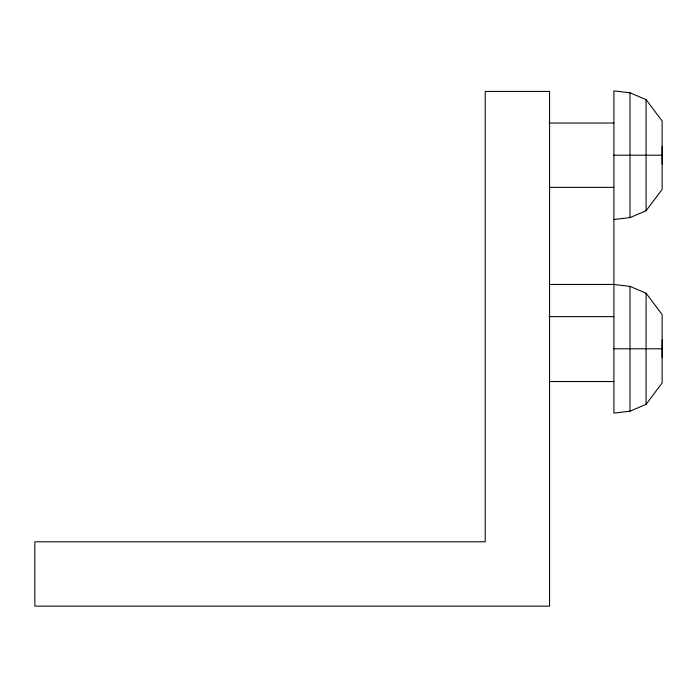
<?xml version="1.0" encoding="UTF-8"?>
<svg xmlns="http://www.w3.org/2000/svg" width="697" height="697" viewBox="0 0 697 697"><rect width="100%" height="100%" fill="white"/><g stroke="black" fill="none" stroke-linecap="round" stroke-linejoin="round"><path stroke-width="1.05" d="M662.15 357.631L662.15 339.944M662.15 164.039L662.15 146.353M613.9 219.538L629.983 217.603L646.067 210.764L662.15 189.375L662.15 121.025L646.067 99.627L629.983 92.788L613.9 90.863L613.9 413.121L629.983 411.195L646.067 404.356L662.15 382.958L662.15 314.617L646.067 293.219L629.983 286.38L613.9 284.446L549.558 284.446M549.018 123.029L613.9 123.029M613.9 155.196L662.15 155.196M549.558 187.371L613.9 187.371M549.018 316.621L613.9 316.621M613.9 348.788L662.15 348.788M549.558 381.529L613.9 381.529M646.067 99.627L646.067 210.764M646.067 293.219L646.067 404.356M629.983 92.788L629.983 217.603M629.983 286.38L629.983 411.195M549.558 91.429L485.217 91.429L485.217 541.804L34.85 541.804L34.85 606.137L549.558 606.137L549.558 91.429"/></g></svg>
